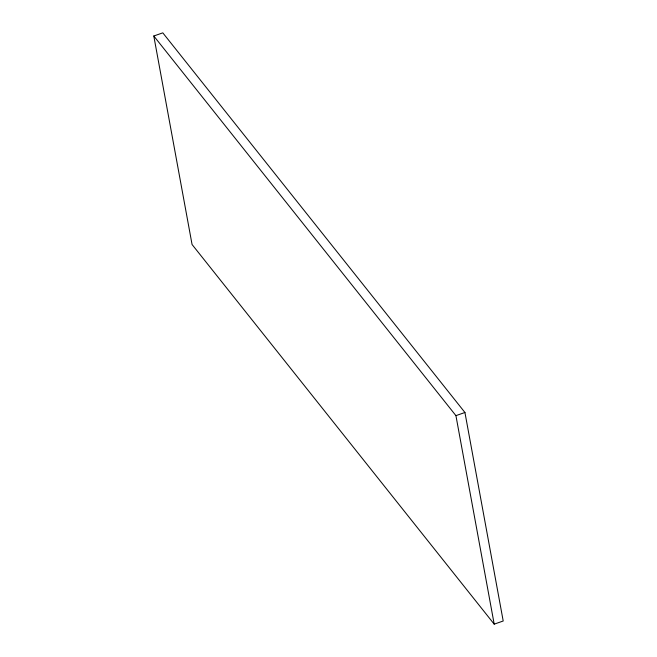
<?xml version="1.0" encoding="UTF-8"?>
<svg xmlns="http://www.w3.org/2000/svg" width="657" height="657" viewBox="0 0 657 657"><rect width="100%" height="100%" fill="white"/><g stroke="black" fill="none" stroke-linecap="round" stroke-linejoin="round"><path stroke-width="0.99" d="M153.795 35.995L162.805 32.85L464.934 412.489L503.205 621.005L494.195 624.15L192.066 244.511L153.795 35.995L455.925 415.635L494.195 624.15M455.925 415.635L464.934 412.489"/></g></svg>
